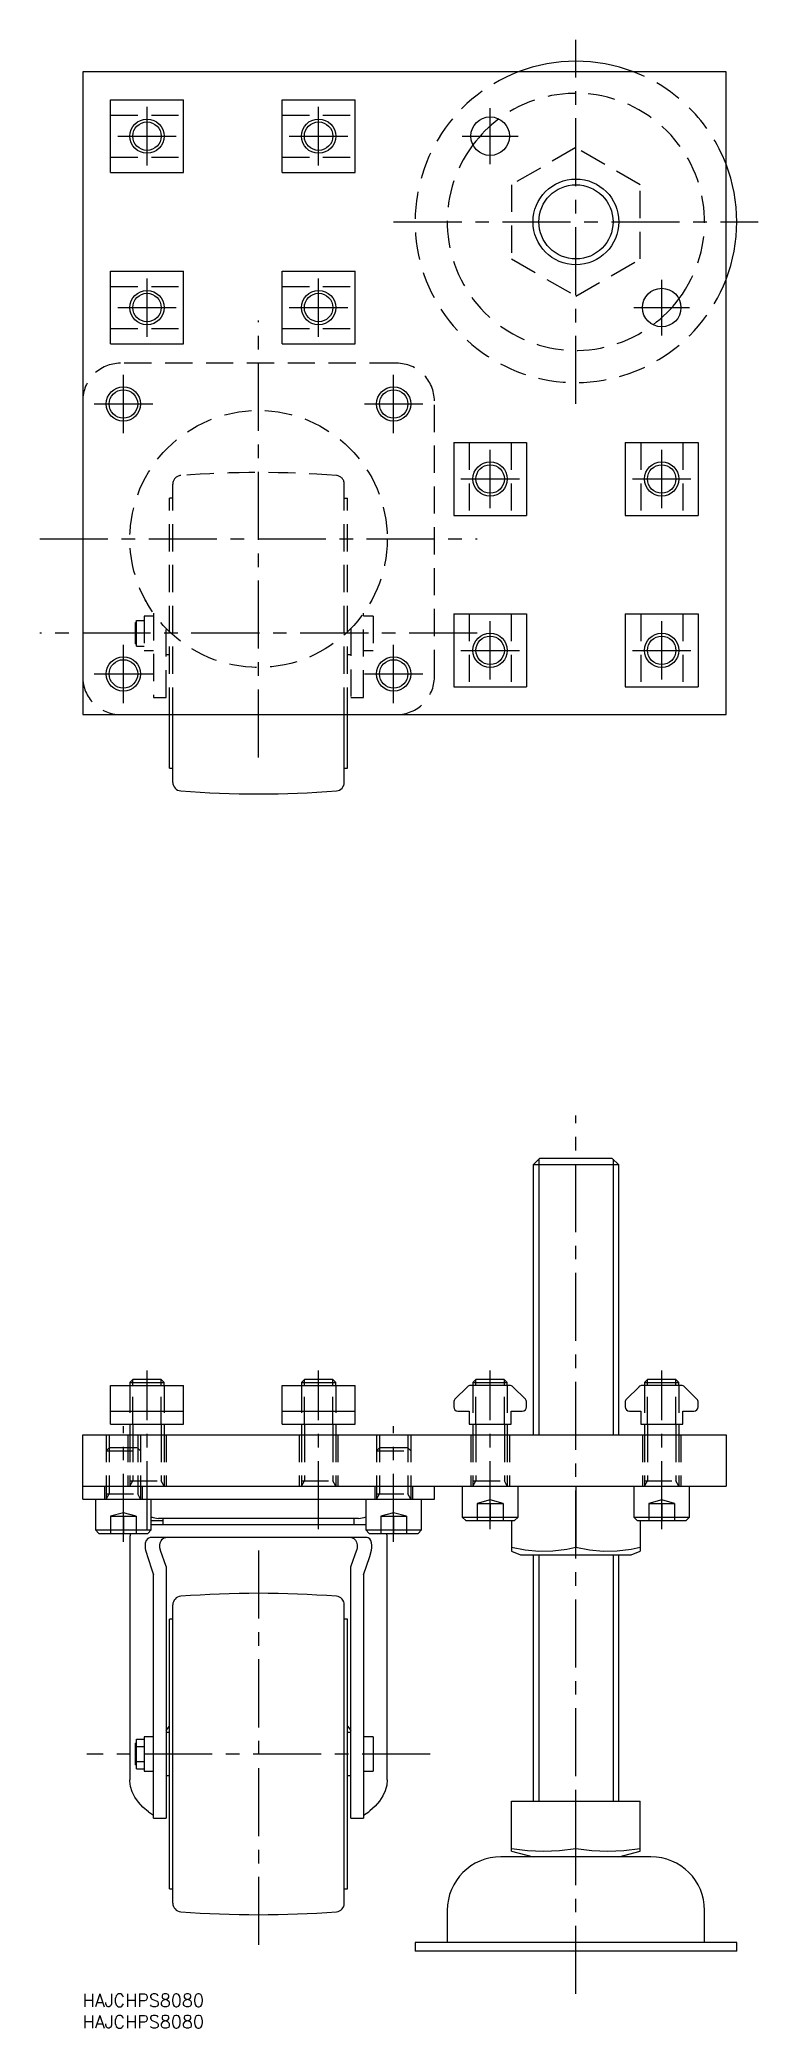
# Model space of a CAD drawing. Extents: x -10 to 158, y -8 to 456.
import ezdxf

# ---------------------------------------------------------------- set-up
doc = ezdxf.new("R2010")
doc.units = 0
doc.header["$LTSCALE"] = 0.5
doc.linetypes.add('CENTER', pattern=[50.8, 31.75, -6.35, 6.35, -6.35])
doc.linetypes.add('DASHED', pattern=[19.05, 12.7, -6.35])
for name, color, linetype in [('MSM_CENTER', 1, 'CENTER'), ('MSM_CONTINUOUS', 7, 'CONTINUOUS'), ('MSM_DASHED', 4, 'DASHED'), ('MSM_NARROW', 5, 'CONTINUOUS'), ('MSM_PART_NUMBER', 7, 'CONTINUOUS')]:
    doc.layers.add(name, color=color, linetype=linetype)
doc.styles.get("Standard").update_dxf_attribs({"font": 'txt.shx', "height": 3, "bigfont": 'bigfont.shx'})

# ---------------------------------------------------------------- blocks, each defined once
blk = doc.blocks.new('*U42')
at = {"layer": 'MSM_PART_NUMBER'}
blk.add_text('HAJCHPS8080', height=3, dxfattribs=at).set_placement((0, -3))
blk = doc.blocks.new('*U43')
at = {"layer": 'MSM_PART_NUMBER'}
blk.add_text('HAJCHPS8080', height=3, dxfattribs=at).set_placement((0, -8))

msp = doc.modelspace()

# ---------------------------------------------------------------- linework, layer by layer
at = {"layer": 'MSM_CENTER'}
for p, q in [((115, 371.08), (115, 456.08)), ((15, 426.75), (15, 440.4)), ((55, 426.75), (55, 440.4)), ((95, 427.08), (95, 440.08)), ((8.17, 433.58), (21.83, 433.58)), ((48.17, 433.58), (61.83, 433.58)), ((88.5, 433.58), (101.5, 433.58)), ((72.5, 413.58), (157.5, 413.58)), ((15, 386.75), (15, 400.4)), ((55, 386.75), (55, 400.4)), ((135, 387.08), (135, 400.08)), ((8.17, 393.58), (21.83, 393.58)), ((41, 288.58), (41, 390.58)), ((48.17, 393.58), (61.83, 393.58)), ((128.5, 393.58), (141.5, 393.58)), ((9.5, 364.25), (9.5, 377.9)), ((72.5, 364.25), (72.5, 377.9)), ((2.67, 371.08), (16.33, 371.08)), ((65.67, 371.08), (79.33, 371.08)), ((95, 346.75), (95, 360.4)), ((135, 346.75), (135, 360.4)), ((88.17, 353.58), (101.83, 353.58)), ((128.17, 353.58), (141.82, 353.58)), ((-10, 339.58), (92, 339.58)), ((95, 306.75), (95, 320.4)), ((135, 306.75), (135, 320.4)), ((92, 317.58), (-10, 317.58)), ((9.5, 301.25), (9.5, 314.9)), ((72.5, 301.25), (72.5, 314.9)), ((88.17, 313.58), (101.83, 313.58)), ((128.17, 313.58), (141.82, 313.58)), ((2.67, 308.08), (16.33, 308.08)), ((65.67, 308.08), (79.33, 308.08)), ((115, 0), (115, 205)), ((15, 108.5), (15, 145.5)), ((55, 108.5), (55, 145.5)), ((95, 108.5), (95, 145.5)), ((135, 108.5), (135, 145.5)), ((9.5, 105.5), (9.5, 132.5)), ((72.5, 105.5), (72.5, 132.5)), ((41, 103.5), (41, 8.5)), ((81, 56), (1, 56))]:
    msp.add_line(p, q, dxfattribs=at)
at = {"layer": 'MSM_CONTINUOUS'}
for p, q in [((150, 448.58), (0, 448.58)), ((0, 448.58), (0, 298.58)), ((150, 298.58), (150, 448.58)), ((6.5, 442.08), (23.5, 442.08)), ((6.5, 425.08), (6.5, 442.08)), ((23.5, 425.08), (23.5, 442.08)), ((46.5, 442.08), (63.5, 442.08)), ((46.5, 425.08), (46.5, 442.08)), ((63.5, 425.08), (63.5, 442.08)), ((6.5, 425.08), (23.5, 425.08)), ((46.5, 425.08), (63.5, 425.08)), ((6.5, 402.08), (23.5, 402.08)), ((6.5, 385.08), (6.5, 402.08)), ((23.5, 385.08), (23.5, 402.08)), ((46.5, 402.08), (63.5, 402.08)), ((46.5, 385.08), (46.5, 402.08)), ((63.5, 385.08), (63.5, 402.08)), ((6.5, 385.08), (23.5, 385.08)), ((46.5, 385.08), (63.5, 385.08)), ((86.5, 362.08), (86.5, 345.08)), ((86.5, 362.08), (103.5, 362.08)), ((103.5, 362.08), (103.5, 345.08)), ((126.5, 362.08), (126.5, 345.08)), ((126.5, 362.08), (143.5, 362.08)), ((143.5, 362.08), (143.5, 345.08)), ((86.5, 345.08), (103.5, 345.08)), ((126.5, 345.08), (143.5, 345.08)), ((86.5, 322.08), (86.5, 305.08)), ((86.5, 322.08), (103.5, 322.08)), ((103.5, 322.08), (103.5, 305.08)), ((126.5, 322.08), (126.5, 305.08)), ((126.5, 322.08), (143.5, 322.08)), ((143.5, 322.08), (143.5, 305.08)), ((86.5, 305.08), (103.5, 305.08)), ((126.5, 305.08), (143.5, 305.08)), ((0, 298.58), (150, 298.58)), ((20.25, 286.08), (20.25, 298.58)), ((21, 282.77), (21, 298.58)), ((61, 282.77), (61, 298.58)), ((61.75, 286.08), (61.75, 298.58)), ((20.25, 286.08), (21, 286.08)), ((61, 286.08), (61.75, 286.08)), ((106.53, 195), (105, 193.47)), ((123.47, 195), (106.53, 195)), ((125, 193.47), (123.47, 195)), ((125, 193.47), (105, 193.47)), ((105, 193.47), (105, 130.5)), ((125, 130.5), (125, 193.47)), ((6.5, 142), (23.5, 142)), ((6.5, 133), (6.5, 142)), ((11.77, 143.5), (11, 142.73)), ((11, 142.73), (11, 142)), ((11, 142.73), (19, 142.73)), ((11.77, 143.5), (18.23, 143.5)), ((19, 142.73), (18.23, 143.5)), ((19, 142), (19, 142.73)), ((23.5, 133), (23.5, 142)), ((46.5, 142), (63.5, 142)), ((46.5, 133), (46.5, 142)), ((51.77, 143.5), (51, 142.73)), ((51, 142.73), (51, 142)), ((51, 142.73), (59, 142.73)), ((51.77, 143.5), (58.23, 143.5)), ((59, 142.73), (58.23, 143.5)), ((59, 142), (59, 142.73)), ((63.5, 133), (63.5, 142)), ((89.71, 141.71), (86.79, 138.79)), ((99.59, 142), (90.41, 142)), ((91.77, 143.5), (91, 142.73)), ((91, 142.73), (91, 142)), ((91, 142.73), (99, 142.73)), ((91.77, 143.5), (98.23, 143.5)), ((99, 142.73), (98.23, 143.5)), ((99, 142), (99, 142.73)), ((103.21, 138.79), (100.29, 141.71)), ((129.71, 141.71), (126.79, 138.79)), ((139.59, 142), (130.41, 142)), ((131.77, 143.5), (131, 142.73)), ((131, 142.73), (131, 142)), ((131, 142.73), (139, 142.73)), ((131.77, 143.5), (138.23, 143.5)), ((139, 142.73), (138.23, 143.5)), ((139, 142), (139, 142.73)), ((143.21, 138.79), (140.29, 141.71)), ((6.5, 136), (23.5, 136)), ((46.5, 136), (63.5, 136)), ((86.5, 138.09), (86.5, 137)), ((87.5, 136), (90.1, 136)), ((90.1, 136), (90.1, 133)), ((99.9, 133), (99.9, 136)), ((99.9, 136), (102.5, 136)), ((103.5, 137), (103.5, 138.09)), ((126.5, 138.09), (126.5, 137)), ((127.5, 136), (130.1, 136)), ((130.1, 136), (130.1, 133)), ((139.9, 133), (139.9, 136)), ((139.9, 136), (142.5, 136)), ((143.5, 137), (143.5, 138.09)), ((0, 115.5), (0, 130.5)), ((0, 130.5), (150, 130.5)), ((6.5, 133), (23.5, 133)), ((11, 133), (11, 130.5)), ((19, 133), (19, 130.5)), ((46.5, 133), (63.5, 133)), ((51, 133), (51, 130.5)), ((59, 133), (59, 130.5)), ((90.1, 133), (99.9, 133)), ((91, 133), (91, 130.5)), ((99, 133), (99, 130.5)), ((130.1, 133), (139.9, 133)), ((131, 133), (131, 130.5)), ((139, 133), (139, 130.5)), ((150, 130.5), (150, 118.5)), ((0, 118.5), (150, 118.5)), ((82, 115.5), (82, 118.5)), ((88.5, 118.5), (88.5, 111.3)), ((101.5, 111.3), (101.5, 118.5)), ((115, 118.5), (115, 104.24)), ((128.5, 118.5), (128.5, 111.3)), ((141.5, 111.3), (141.5, 118.5)), ((0, 115.5), (82, 115.5)), ((3, 115.5), (3, 108.3)), ((16, 108.3), (16, 115.5)), ((66, 115.5), (66, 108.3)), ((79, 108.3), (79, 115.5)), ((3, 108.3), (3.8, 107.5)), ((3, 108.3), (16, 108.3)), ((3.8, 107.5), (15.2, 107.5)), ((15.2, 107.5), (16, 108.3)), ((16, 111.3), (16.15, 111.3)), ((16, 110.5), (18.67, 110.5)), ((66, 109.5), (16, 109.5)), ((64.33, 111), (17.67, 111)), ((18.67, 111), (18.67, 109.5)), ((63.33, 109.5), (63.33, 111)), ((66, 108.3), (66.8, 107.5)), ((66, 108.3), (79, 108.3)), ((66.8, 107.5), (78.2, 107.5)), ((78.2, 107.5), (79, 108.3)), ((88.5, 111.3), (89.3, 110.5)), ((88.5, 111.3), (101.5, 111.3)), ((89.3, 110.5), (100.7, 110.5)), ((100, 110.5), (100, 103.32)), ((100.7, 110.5), (101.5, 111.3)), ((128.5, 111.3), (129.3, 110.5)), ((128.5, 111.3), (141.5, 111.3)), ((129.3, 110.5), (140.7, 110.5)), ((130, 110.5), (130, 103.32)), ((140.7, 110.5), (141.5, 111.3)), ((11, 106.5), (11, 49.95)), ((14.6, 105.19), (14.54, 104.54)), ((14.54, 104.54), (14.58, 103.95)), ((14.58, 103.95), (14.66, 103.58)), ((14.81, 105.82), (14.6, 105.19)), ((14.66, 103.58), (16.01, 99.23)), ((15.18, 106.31), (14.81, 105.82)), ((15.71, 106.5), (15.18, 106.31)), ((66.29, 106.5), (15.71, 106.5)), ((18, 104.72), (18.09, 105.27)), ((18.01, 104.13), (18, 104.72)), ((18.13, 103.58), (18.01, 104.13)), ((18.09, 105.27), (18.27, 105.76)), ((18.16, 103.5), (18.13, 103.58)), ((19.5, 99.74), (18.16, 103.5)), ((18.27, 105.76), (18.55, 106.15)), ((18.55, 106.15), (18.95, 106.42)), ((18.95, 106.42), (19.35, 106.5)), ((63.87, 103.58), (62.53, 99.82)), ((62.65, 106.5), (63.23, 106.33)), ((63.23, 106.33), (63.62, 105.94)), ((63.62, 105.94), (63.86, 105.43)), ((63.86, 105.43), (63.99, 104.8)), ((63.89, 103.66), (63.87, 103.58)), ((63.99, 104.2), (63.89, 103.66)), ((63.99, 104.8), (63.99, 104.2)), ((65.5, 97.84), (66.92, 102.11)), ((66.57, 106.45), (66.29, 106.5)), ((66.93, 106.21), (66.57, 106.45)), ((66.92, 102.11), (67.34, 103.58)), ((67.19, 105.81), (66.93, 106.21)), ((67.37, 105.32), (67.19, 105.81)), ((67.34, 103.58), (67.45, 104.15)), ((67.45, 104.76), (67.37, 105.32)), ((67.45, 104.15), (67.45, 104.76)), ((71, 49.95), (71, 106.5)), ((100, 104.24), (103.14, 103.65)), ((100, 103.32), (102.08, 102.5)), ((102.08, 102.5), (127.92, 102.5)), ((103.14, 103.65), (106.34, 103.35)), ((105, 102.5), (105, 45)), ((106.34, 103.35), (109.62, 103.4)), ((109.62, 103.4), (112.91, 103.82)), ((112.91, 103.82), (115, 104.24)), ((115, 104.24), (118.14, 103.65)), ((118.14, 103.65), (121.34, 103.35)), ((121.34, 103.35), (124.62, 103.4)), ((124.62, 103.4), (127.91, 103.82)), ((125, 45), (125, 102.5)), ((127.91, 103.82), (130, 104.24)), ((127.92, 102.5), (130, 103.32)), ((16.01, 99.23), (16.5, 97.84)), ((16.5, 41), (16.5, 97.84)), ((19.5, 99.74), (19.5, 41)), ((62.53, 99.82), (62.5, 99.74)), ((62.5, 41), (62.5, 99.74)), ((65.5, 97.84), (65.5, 41)), ((21, 21.19), (21, 90.81)), ((61, 21.19), (61, 90.81)), ((21, 87.5), (20.25, 87.5)), ((20.25, 24.5), (20.25, 87.5)), ((61.75, 87.5), (61, 87.5)), ((61.75, 24.5), (61.75, 87.5)), ((19.5, 61.46), (20.25, 62.49)), ((20.25, 61), (19.5, 61)), ((61.75, 62.49), (62.5, 61.46)), ((62.5, 61), (61.75, 61)), ((12.34, 53.5), (12.34, 58.5)), ((12.54, 58.5), (12.34, 58.5)), ((12.54, 59.46), (14.3, 59.46)), ((12.54, 52.54), (12.54, 59.46)), ((12.54, 57.73), (14.3, 57.73)), ((16.5, 60), (14.3, 60)), ((14.3, 60), (14.3, 52)), ((67.7, 60), (65.5, 60)), ((67.7, 60), (67.7, 52)), ((12.34, 53.5), (12.54, 53.5)), ((12.54, 54.27), (14.3, 54.27)), ((12.54, 52.54), (14.3, 52.54)), ((14.3, 52), (16.5, 52)), ((65.5, 52), (67.7, 52)), ((11.01, 49.68), (11, 49.95)), ((11.17, 48.42), (11.01, 49.68)), ((11.56, 47.17), (11.17, 48.42)), ((12.17, 45.95), (11.56, 47.17)), ((19.5, 51), (20.25, 51)), ((61.75, 51), (62.5, 51)), ((70.54, 47.44), (69.98, 46.21)), ((70.89, 48.69), (70.54, 47.44)), ((71, 49.95), (70.89, 48.69)), ((13.01, 44.75), (12.17, 45.95)), ((14.06, 43.59), (13.01, 44.75)), ((15.31, 42.49), (14.06, 43.59)), ((15.31, 42.49), (16.5, 41.75)), ((65.5, 41.75), (66.69, 42.49)), ((66.98, 42.72), (66.69, 42.49)), ((68.19, 43.84), (66.98, 42.72)), ((69.19, 45.01), (68.19, 43.84)), ((69.98, 46.21), (69.19, 45.01)), ((100, 45), (130, 45)), ((100, 33.32), (100, 45)), ((115, 33.93), (115, 45)), ((130, 33.32), (130, 45)), ((16.5, 41), (19.5, 41)), ((62.5, 41), (65.5, 41)), ((100, 33.93), (103.7, 33.48)), ((100, 33.32), (105, 32)), ((103.7, 33.48), (107.43, 33.32)), ((107.43, 33.32), (111.21, 33.48)), ((111.21, 33.48), (115, 33.93)), ((115, 33.93), (118.7, 33.48)), ((118.7, 33.48), (122.43, 33.32)), ((122.43, 33.32), (126.21, 33.48)), ((125, 32), (130, 33.32)), ((126.21, 33.48), (130, 33.93)), ((132.5, 32), (97.5, 32)), ((20.25, 24.5), (21, 24.5)), ((61, 24.5), (61.75, 24.5)), ((85, 19.5), (85, 12)), ((145, 12), (145, 19.5)), ((152.5, 12), (77.5, 12)), ((77.5, 12), (77.5, 10)), ((152.5, 10), (77.5, 10)), ((152.5, 10), (152.5, 12))]:
    msp.add_line(p, q, dxfattribs=at)
for centre, radius in [((15, 433.58), 4), ((55, 433.58), 4), ((95, 433.58), 4.5), ((115, 413.58), 10), ((15, 393.58), 4), ((55, 393.58), 4), ((135, 393.58), 4.5), ((9.5, 371.08), 4), ((72.5, 371.08), 4), ((95, 353.58), 4), ((135, 353.58), 4), ((95, 313.58), 4), ((135, 313.58), 4), ((9.5, 308.08), 4), ((72.5, 308.08), 4)]:
    msp.add_circle(centre, radius, dxfattribs=at)
for centre, radius, start, end in [((115, 413.58), 37.5, 68.9605, 111.0395), ((115, 413.58), 30, 126.8104, 143.1896), ((115, 413.58), 37.5, 338.9605, 21.0395), ((115, 413.58), 30, 306.8104, 323.1896), ((23, 282.77), 2, 180, 265.6164), ((41, 517.58), 237.5, 265.6164, 274.3836), ((59, 282.77), 2, 274.3836, 0), ((90.41, 141), 1, 90, 135), ((99.59, 141), 1, 45, 90), ((130.41, 141), 1, 90, 135), ((139.59, 141), 1, 45, 90), ((87.5, 138.09), 1, 135, 180), ((87.5, 137), 1, 180, 270), ((102.5, 137), 1, 270, 0), ((102.5, 138.09), 1, 360, 45), ((127.5, 138.09), 1, 135, 180), ((127.5, 137), 1, 180, 270), ((142.5, 137), 1, 270, 0), ((142.5, 138.09), 1, 360, 45), ((14, 106.5), 3, 160.5288, 180), ((17.67, 115), 4, 245.3757, 270), ((64.33, 115), 4, 270, 294.6243), ((68, 106.5), 3, 0, 19.4712), ((41, -144), 237.5, 85.6164, 94.3836), ((23, 90.81), 2, 94.3836, 180), ((59, 90.81), 2, 0, 85.6164), ((97.5, 19.5), 12.5, 90, 180), ((132.5, 19.5), 12.5, 0, 90), ((23, 21.19), 2, 180, 265.6164), ((41, 256), 237.5, 265.6164, 274.3836), ((59, 21.19), 2, 274.3836, 0)]:
    msp.add_arc(centre, radius, start, end, dxfattribs=at)
at = {"layer": 'MSM_DASHED'}
for p, q in [((6.5, 438.48), (23.5, 438.48)), ((46.5, 438.48), (63.5, 438.48)), ((6.5, 428.68), (23.5, 428.68)), ((46.5, 428.68), (63.5, 428.68)), ((115, 430.9), (100, 422.24)), ((130, 422.24), (115, 430.9)), ((100, 422.24), (100, 404.92)), ((130, 404.92), (130, 422.24)), ((100, 404.92), (115, 396.26)), ((115, 396.26), (130, 404.92)), ((6.5, 398.48), (23.5, 398.48)), ((46.5, 398.48), (63.5, 398.48)), ((6.5, 388.68), (23.5, 388.68)), ((46.5, 388.68), (63.5, 388.68)), ((73.2, 380.58), (8.8, 380.58)), ((82, 307.38), (82, 371.78)), ((90.1, 362.08), (90.1, 345.08)), ((99.9, 362.08), (99.9, 345.08)), ((130.1, 362.08), (130.1, 345.08)), ((139.9, 362.08), (139.9, 345.08)), ((21, 349.08), (20.25, 349.08)), ((20.25, 298.58), (20.25, 349.08)), ((21, 298.58), (21, 352.39)), ((61, 298.58), (61, 352.39)), ((61, 349.08), (61.75, 349.08)), ((61.75, 298.58), (61.75, 349.08)), ((14.6, 325.33), (14.54, 325.45)), ((14.54, 325.45), (14.54, 325.45)), ((14.81, 324.95), (14.6, 325.33)), ((14.6, 325.32), (14.66, 325.22)), ((15.18, 324.3), (14.81, 324.95)), ((12.54, 314.58), (12.54, 320.58)), ((12.54, 320.58), (14.3, 320.58)), ((14.3, 321.58), (14.3, 313.58)), ((16.5, 321.58), (14.3, 321.58)), ((15.71, 323.45), (15.18, 324.3)), ((16.5, 322.26), (16.5, 302.58)), ((65.5, 302.58), (65.5, 322.26)), ((67.7, 321.58), (65.5, 321.58)), ((67.7, 321.58), (67.7, 313.58)), ((90.1, 322.08), (90.1, 305.08)), ((99.9, 322.08), (99.9, 305.08)), ((130.1, 322.08), (130.1, 305.08)), ((139.9, 322.08), (139.9, 305.08)), ((12.34, 315.08), (12.34, 320.08)), ((12.54, 320.08), (12.34, 320.08)), ((19.5, 302.58), (19.5, 318.66)), ((62.5, 318.66), (62.5, 302.58)), ((12.34, 315.08), (12.54, 315.08)), ((12.54, 314.58), (14.3, 314.58)), ((14.3, 313.58), (16.5, 313.58)), ((19.5, 312.58), (20.25, 312.58)), ((61.75, 312.58), (62.5, 312.58)), ((65.5, 313.58), (67.7, 313.58)), ((16.5, 302.58), (19.5, 302.58)), ((62.5, 302.58), (65.5, 302.58)), ((11, 142), (11, 133)), ((11.68, 133), (11.68, 142)), ((18.32, 133), (18.32, 142)), ((19, 142), (19, 133)), ((51, 142), (51, 133)), ((51.68, 133), (51.68, 142)), ((58.32, 133), (58.32, 142)), ((59, 142), (59, 133)), ((91, 142), (91, 133)), ((91.68, 133), (91.68, 142)), ((98.32, 133), (98.32, 142)), ((99, 142), (99, 133)), ((131, 142), (131, 133)), ((131.68, 133), (131.68, 142)), ((138.32, 133), (138.32, 142)), ((139, 142), (139, 133)), ((5.5, 130.5), (5.5, 115.5)), ((6.18, 130.5), (6.18, 116.75)), ((10.5, 130.5), (10.5, 118.5)), ((11, 130.5), (11, 118.5)), ((11.68, 130.5), (11.68, 119.75)), ((12.82, 130.5), (12.82, 116.75)), ((13.5, 130.5), (13.5, 115.5)), ((18.32, 130.5), (18.32, 119.75)), ((19, 130.5), (19, 118.5)), ((19.5, 130.5), (19.5, 118.5)), ((50.5, 130.5), (50.5, 118.5)), ((51, 130.5), (51, 118.5)), ((51.68, 130.5), (51.68, 119.75)), ((58.32, 130.5), (58.32, 119.75)), ((59, 130.5), (59, 118.5)), ((59.5, 130.5), (59.5, 118.5)), ((68.5, 130.5), (68.5, 115.5)), ((69.18, 130.5), (69.18, 116.75)), ((75.82, 130.5), (75.82, 116.75)), ((76.5, 130.5), (76.5, 115.5)), ((90.5, 130.5), (90.5, 118.5)), ((91, 130.5), (91, 118.5)), ((91.68, 130.5), (91.68, 119.75)), ((98.32, 130.5), (98.32, 119.75)), ((99, 130.5), (99, 118.5)), ((99.5, 130.5), (99.5, 118.5)), ((130.5, 130.5), (130.5, 118.5)), ((131, 130.5), (131, 118.5)), ((131.68, 130.5), (131.68, 119.75)), ((138.32, 130.5), (138.32, 119.75)), ((139, 130.5), (139, 118.5)), ((139.5, 130.5), (139.5, 118.5)), ((6.27, 127.5), (5.5, 126.73)), ((5.5, 126.73), (13.5, 126.73)), ((6.27, 127.5), (12.73, 127.5)), ((13.5, 126.73), (12.73, 127.5)), ((69.27, 127.5), (68.5, 126.73)), ((68.5, 126.73), (76.5, 126.73)), ((69.27, 127.5), (75.73, 127.5)), ((76.5, 126.73), (75.73, 127.5)), ((5.1, 118.5), (5.1, 115.5)), ((5.5, 115.5), (6.18, 116.75)), ((5.5, 116.75), (13.5, 116.75)), ((11, 118.5), (11.68, 119.75)), ((11, 119.75), (19, 119.75)), ((13.5, 115.5), (12.82, 116.75)), ((13.9, 118.5), (13.9, 115.5)), ((19, 118.5), (18.32, 119.75)), ((51, 118.5), (51.68, 119.75)), ((51, 119.75), (59, 119.75)), ((59, 118.5), (58.32, 119.75)), ((68.1, 118.5), (68.1, 115.5)), ((68.5, 116.75), (76.5, 116.75)), ((68.5, 115.5), (69.18, 116.75)), ((76.5, 115.5), (75.82, 116.75)), ((76.9, 118.5), (76.9, 115.5)), ((91, 118.5), (91.68, 119.75)), ((91, 119.75), (99, 119.75)), ((99, 118.5), (98.32, 119.75)), ((131, 118.5), (131.68, 119.75)), ((131, 119.75), (139, 119.75)), ((139, 118.5), (138.32, 119.75)), ((9.5, 112.3), (6.5, 111.5)), ((6.5, 111.5), (6.5, 107.5)), ((6.5, 111.5), (12.5, 111.5)), ((12.5, 111.5), (9.5, 112.3)), ((9.5, 111.5), (9.5, 107.5)), ((12.5, 111.5), (12.5, 107.5)), ((72.5, 112.3), (69.5, 111.5)), ((69.5, 111.5), (69.5, 107.5)), ((69.5, 111.5), (75.5, 111.5)), ((75.5, 111.5), (72.5, 112.3)), ((72.5, 111.5), (72.5, 107.5)), ((75.5, 111.5), (75.5, 107.5)), ((95, 115.3), (92, 114.5)), ((92, 114.5), (92, 110.5)), ((92, 114.5), (98, 114.5)), ((98, 114.5), (95, 115.3)), ((95, 114.5), (95, 110.5)), ((98, 114.5), (98, 110.5)), ((135, 115.3), (132, 114.5)), ((132, 114.5), (132, 110.5)), ((132, 114.5), (138, 114.5)), ((138, 114.5), (135, 115.3)), ((135, 114.5), (135, 110.5)), ((138, 114.5), (138, 110.5))]:
    msp.add_line(p, q, dxfattribs=at)
msp.add_circle((41, 339.58), 30, dxfattribs=at)
for centre, radius, start, end in [((115, 413.58), 37.5, 111.0395, 338.9605), ((115, 413.58), 37.5, 21.0395, 68.9605), ((115, 413.58), 30, 323.1896, 126.8104), ((115, 413.58), 30, 143.1896, 306.8104), ((8.8, 371.78), 8.8, 90, 180), ((73.2, 371.78), 8.8, 0, 90), ((23, 352.39), 2, 94.3836, 180), ((41, 117.58), 237.5, 85.6164, 94.3836), ((59, 352.39), 2, 0, 85.6164), ((8.8, 307.38), 8.8, 180, 270), ((73.2, 307.38), 8.8, 270, 0)]:
    msp.add_arc(centre, radius, start, end, dxfattribs=at)
at = {"layer": 'MSM_NARROW'}
for p, q in [((106.35, 194.82), (106.35, 130.5)), ((123.65, 194.82), (123.65, 130.5)), ((11.68, 142), (11.68, 143.41)), ((18.32, 142), (18.32, 143.41)), ((51.68, 142), (51.68, 143.41)), ((58.32, 142), (58.32, 143.41)), ((91.68, 142), (91.68, 143.41)), ((98.32, 142), (98.32, 143.41)), ((131.68, 142), (131.68, 143.41)), ((138.32, 142), (138.32, 143.41)), ((11.68, 133), (11.68, 130.5)), ((18.32, 133), (18.32, 130.5)), ((51.68, 133), (51.68, 130.5)), ((58.32, 133), (58.32, 130.5)), ((91.68, 133), (91.68, 130.5)), ((98.32, 133), (98.32, 130.5)), ((131.68, 133), (131.68, 130.5)), ((138.32, 133), (138.32, 130.5)), ((106.35, 102.5), (106.35, 45)), ((123.65, 102.5), (123.65, 45))]:
    msp.add_line(p, q, dxfattribs=at)
for centre, radius in [((15, 433.58), 3.32), ((55, 433.58), 3.32), ((115, 413.58), 8.65), ((15, 393.58), 3.32), ((55, 393.58), 3.32), ((9.5, 371.08), 3.32), ((72.5, 371.08), 3.32), ((95, 353.58), 3.32), ((135, 353.58), 3.32), ((95, 313.58), 3.32), ((135, 313.58), 3.32), ((9.5, 308.08), 3.32), ((72.5, 308.08), 3.32)]:
    msp.add_circle(centre, radius, dxfattribs=at)

# ---------------------------------------------------------------- block references
at = {"layer": 'MSM_CONTINUOUS'}
for name in ['*U42', '*U43']:
    msp.add_blockref(name, (0, 0), dxfattribs=at)

doc.saveas('drawing.dxf')
